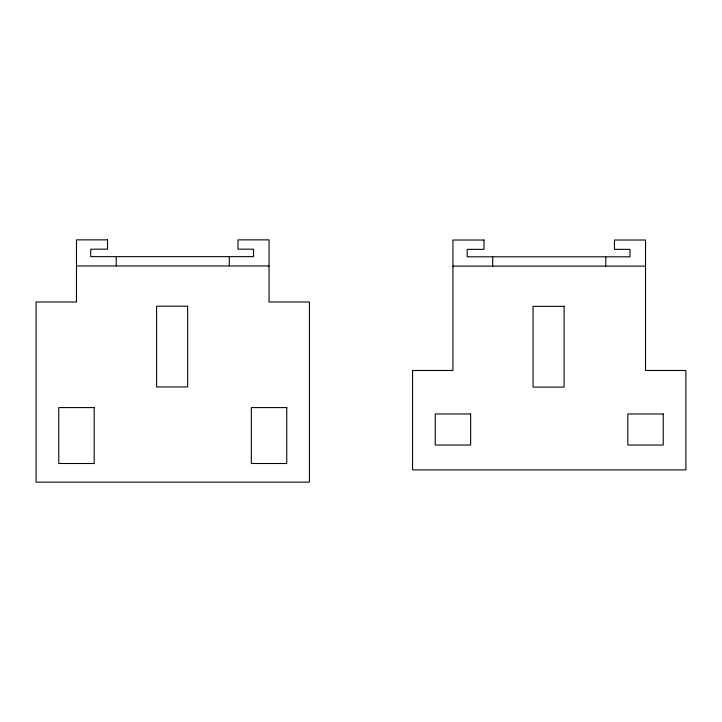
<?xml version="1.0" encoding="UTF-8"?>
<svg xmlns="http://www.w3.org/2000/svg" width="722" height="722" viewBox="0 0 722 722"><rect width="100%" height="100%" fill="white"/><g stroke="black" fill="none" stroke-linecap="round" stroke-linejoin="round"><path stroke-width="1.08" d="M76.478 265.958L269.053 265.958M452.947 266.12L645.522 266.12M605.767 256.806L605.767 266.12M492.702 256.806L492.702 266.12M229.298 256.635L229.298 265.958M116.233 256.635L116.233 265.958M107.542 239.866L76.478 239.866L76.478 301.986L36.1 301.986L36.1 482.134L309.431 482.134L309.431 301.986L269.053 301.986L269.053 239.866L237.998 239.866L237.998 249.18L253.521 249.18L253.521 256.635L90.719 256.635L90.719 249.18L107.542 249.18L107.542 239.866M484.002 240.029L452.947 240.029L452.947 370.485L412.569 370.485L412.569 469.878L685.9 469.878L685.9 370.485L645.522 370.485L645.522 240.029L614.458 240.029L614.458 249.352L629.99 249.352L629.99 256.806L467.188 256.806L467.188 249.352L484.002 249.352L484.002 240.029M187.657 306.191L156.593 306.191L156.593 386.947L187.657 386.947L187.657 306.191M564.117 306.354L533.062 306.354L533.062 387.109L564.117 387.109L564.117 306.354M94.185 407.587L58.771 407.587L58.771 463.497L94.185 463.497L94.185 407.587M286.76 407.587L251.346 407.587L251.346 463.497L286.76 463.497L286.76 407.587M470.654 413.968L435.24 413.968L435.24 445.032L470.654 445.032L470.654 413.968M663.229 413.968L627.815 413.968L627.815 445.032L663.229 445.032L663.229 413.968"/></g></svg>
